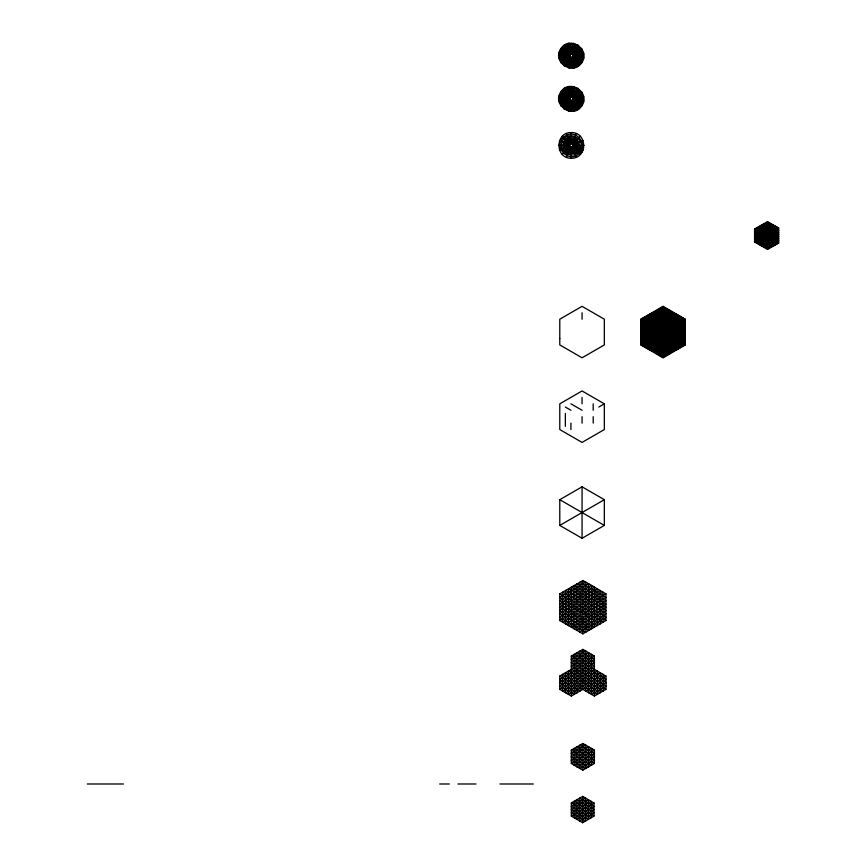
<?xml version="1.0" encoding="UTF-8"?>
<svg xmlns="http://www.w3.org/2000/svg" width="866" height="866" viewBox="0 0 866 866"><rect width="100%" height="100%" fill="white"/><g stroke="black" fill="none" stroke-linecap="round" stroke-linejoin="round"><path stroke-width="1.3" d="M594.401 656.049L559.772 676.043L559.772 689.368L571.311 696.037L571.311 656.049L582.861 649.381L594.401 656.049L594.401 696.037L605.94 689.368L606.092 682.7L605.94 676.043L571.311 656.049M640.786 319.208L640.786 344.928L663.064 357.788L685.342 344.928L685.342 319.208L663.064 306.337L640.786 319.208L685.342 344.928M663.064 357.788L663.064 306.337M571.311 816.118L571.311 802.955L582.699 796.374L594 802.977L594 816.075L582.699 822.7L571.311 816.118L594 802.977M582.699 796.374L582.699 822.7M571.311 158.261C554.879 158.662 554.879 132.141 571.311 132.552C587.733 132.141 587.733 158.662 571.311 158.261L571.311 147.231L573.054 146.127C570.781 137.51 566.461 151.745 573.671 145.878L574.353 148.454C579.776 142.609 567.295 137.434 566.992 145.401C567.663 151.842 574.927 149.201 578.315 146.798L579.17 148.66L575.673 149.775C581.389 144.33 572.383 135.312 566.938 141.039C561.222 146.473 570.229 155.49 575.673 149.775L574.732 146.083L572.794 146.895C574.862 137.575 563.474 148.952 572.794 146.895L573.13 145.769L573.389 147.491C577.092 143.485 568.561 139.956 568.356 145.401C568.865 149.905 573.855 147.859 576.291 146.397L577.33 151.431L580.783 147.285L581.746 149.731C572.339 157.233 557.011 152.817 565.282 139.383C575.977 131.275 581.844 144.254 579.3 153.39C569.341 163.858 552.854 147.372 563.311 137.413C574.039 127.93 586.336 140.714 581.79 152.405L579.3 153.39L583.673 147.859L581.79 152.405M571.311 750.118L571.311 763.455L577.016 766.908L582.861 770.112L594.401 763.455L594.401 750.118L582.861 743.461L571.311 750.118L594.401 763.455M605.94 620.521L605.94 593.86L588.707 583.738L582.861 580.534L559.772 593.86L559.772 620.521L582.861 633.847L605.94 620.521L559.772 593.86M566.386 157.276L570.607 147.09M572.004 143.724L576.226 133.526M572.848 146.441L573.13 145.769M573.314 146.744L573.671 145.878M574.212 147.35L574.732 146.083M575.533 148.227L576.291 146.397M577.254 149.374L578.315 146.798M579.343 150.771L580.783 147.285M562.218 154.494L570.012 146.69M572.599 144.113L580.393 136.308M570.943 53.844C576.28 49.827 582.84 57.156 581.79 62.666C573.173 76.284 551.545 61.832 560.822 48.658C569.438 35.041 591.067 49.503 581.79 62.666L579.3 63.662L573.768 68.035L566.981 66.108L564.307 66.152L560.865 59.992L558.938 58.13L560.865 51.343L560.822 48.658L563.311 47.673L568.843 43.3L571.311 44.361L578.315 45.184L581.746 51.343L583.673 53.205L581.746 59.992L578.315 66.152L575.63 66.108L568.843 68.035L566.981 66.108L560.822 62.666L559.999 55.662L558.938 53.205L563.311 47.673L564.307 45.184L566.981 45.227L573.768 43.3L579.3 47.673L581.79 48.658L581.746 51.343L583.673 58.13C579.939 61.638 574.255 62.287 571.311 66.963L568.053 63.532L560.865 59.992L563.441 52.404L563.311 47.673L571.311 47.154L575.63 45.227L577.33 49.643L582.612 55.662L577.33 61.692L575.63 66.108L568.053 63.532L563.311 63.662L562.792 55.662L560.865 51.343L565.282 49.643L571.311 44.361L577.33 49.643L581.746 51.343L579.17 58.92L579.3 63.662L574.569 63.532L566.981 66.108L565.282 61.692L559.999 55.662L565.282 49.643L566.981 45.227L571.311 47.154L579.3 47.673L579.819 55.662C575.511 61.735 564.037 56.983 565.282 49.643C572.632 48.399 577.384 59.873 571.311 64.181C565.238 59.873 569.99 48.399 577.33 49.643C578.575 56.983 567.1 61.735 562.792 55.662C567.1 49.589 578.575 54.342 577.33 61.692C569.99 62.937 565.238 51.462 571.311 47.154C577.384 51.462 572.632 62.937 565.282 61.692C563.398 53.14 577.644 50.304 579.17 58.92C572.87 62.882 564.091 54.103 568.053 47.792C575.305 49.459 575.305 61.876 568.053 63.532C564.091 57.232 572.87 48.442 579.17 52.404C577.514 59.667 565.097 59.667 563.441 52.404C569.741 48.442 578.531 57.232 574.569 63.532C567.306 61.876 567.306 49.459 574.569 47.792C578.531 54.103 569.741 62.882 563.441 58.92C563.95 54.948 572.718 50.196 569.622 56.366C570.856 59.278 574.905 55.868 572.339 54.125M570.943 97.057C576.28 93.041 582.84 100.369 581.79 105.89C573.173 119.497 551.545 105.046 560.822 91.883C569.438 78.265 591.067 92.716 581.79 105.89L575.63 109.322L573.768 111.249L566.981 109.322L564.307 109.365L560.865 103.206L558.938 101.344L560.865 94.556L560.822 91.883L566.981 88.44L568.843 86.513L571.311 87.585L578.315 88.397L579.3 90.887L583.673 96.418L581.746 103.206L578.315 109.365L571.311 110.188L568.843 111.249L563.311 106.875L560.822 105.89L559.999 98.886L558.938 96.418L563.311 90.887L564.307 88.397L571.311 87.585L573.768 86.513L579.3 90.887L581.79 91.883L582.612 98.886L583.673 101.344C579.939 104.862 574.255 105.5 571.311 110.188L568.053 106.745L560.865 103.206L563.441 95.628L563.311 90.887L571.311 90.367L575.63 88.44L579.17 95.628L582.612 98.886L579.17 102.145L575.63 109.322L568.053 106.745L563.311 106.875L562.792 98.886L560.865 94.556L568.053 91.017L571.311 87.585L577.33 92.857L581.746 94.556L579.17 102.145L579.3 106.875L574.569 106.745L566.981 109.322L563.441 102.145L559.999 98.886L565.282 92.857L566.981 88.44L574.569 91.017L579.3 90.887L579.819 98.886C575.511 104.959 564.037 100.207 565.282 92.857C572.632 91.612 577.384 103.086 571.311 107.395C565.238 103.086 569.99 91.612 577.33 92.857C578.575 100.207 567.1 104.959 562.792 98.886C567.1 92.814 578.575 97.566 577.33 104.905C569.99 106.15 565.238 94.675 571.311 90.367C577.384 94.675 572.632 106.15 565.282 104.905C563.398 96.353 577.644 93.528 579.17 102.145C572.87 106.107 564.091 97.317 568.053 91.017C575.305 92.673 575.305 105.089 568.053 106.745C564.091 100.445 572.87 91.666 579.17 95.628C577.514 102.881 565.097 102.881 563.441 95.628C569.741 91.666 578.531 100.445 574.569 106.745C567.306 105.089 567.306 92.673 574.569 91.017C578.531 97.317 569.741 106.107 563.441 102.145C562.683 96.927 574.656 94.372 572.599 100.175C569.633 102.773 567.999 95.985 572.004 97.198M570.607 97.198L569.482 98.886L570.272 100.424M605.94 676.043L571.311 696.037M754.567 229.089L767.557 221.588L778.696 228.018L778.696 243.032L767.557 249.462L754.567 241.96L754.567 229.089L778.696 243.032M754.567 241.96L778.696 228.018M640.786 344.928L685.342 319.208M598.774 407.042L604.338 403.827L582.06 390.967L559.782 403.827L559.782 429.558L582.06 442.418L604.338 429.558L604.338 403.827M559.782 499.682L582.06 486.822L604.338 499.682L604.338 525.413L582.06 538.273L559.782 525.413L559.782 499.682L604.338 525.413M559.782 525.413L604.338 499.682M559.772 620.521L605.94 593.86M559.772 689.368L594.401 669.375M571.311 763.455L594.401 750.118M571.668 57.492C576.626 54.655 567.436 51.852 570.012 56.95M559.425 150.327L569.622 146.105L569.482 145.401L558.451 145.401M572.989 144.709L583.186 140.487M573.13 145.401A1.829 1.829 0 0 0 570.391 143.821A1.829 1.829 0 0 0 570.391 146.982A1.829 1.829 0 0 0 573.13 145.401L584.16 145.401M87.304 783.99L123.405 783.99M439.668 783.99L449.357 783.99M457.941 783.99L475.986 783.99M499.953 783.99L533.315 783.99M571.311 53.844L572.004 53.984M570.607 57.351L571.311 57.492M570.607 100.564L572.989 99.579L572.599 97.598M559.425 140.487L569.622 144.709M572.989 146.105L583.186 150.327M594.401 696.037L559.772 676.043M570.921 403.827L582.06 410.257M565.357 407.042L570.921 410.257M571.311 669.375L605.94 689.368M571.311 802.955L594 816.075M562.218 136.308L570.012 144.113L570.607 143.724L566.386 133.526M572.599 146.69L580.393 154.494M572.004 147.09L576.226 157.276M767.557 221.588L767.557 249.462M593.199 403.827L593.199 410.257M593.199 416.687L593.199 423.117M582.861 580.534L582.861 633.847M582.861 649.381L582.861 689.368M582.861 743.461L582.861 770.112M582.06 312.767L582.06 319.208M582.06 397.397L582.06 403.827M582.06 416.687L582.06 423.117M582.06 486.822L582.06 538.273M571.311 132.552L571.311 143.583M570.921 423.117L570.921 429.558M565.357 413.472L565.357 426.332M559.782 338.498L559.782 344.928L582.06 357.788L604.338 344.928L604.338 319.208L582.06 306.337L559.782 319.208L559.782 338.498M561.828 96.992C559.122 109.051 578.672 112.937 580.783 100.77C583.5 88.711 563.939 84.825 561.828 96.992M561.828 53.779C559.122 65.838 578.672 69.724 580.783 57.557C583.5 45.497 563.939 41.611 561.828 53.779M564.296 97.49C562.294 106.399 576.756 109.278 578.315 100.272C580.317 91.363 565.855 88.484 564.296 97.49M564.296 54.266C562.294 63.186 576.756 66.065 578.315 57.059C580.317 48.15 565.855 45.27 564.296 54.266M566.321 97.89C564.892 104.234 575.186 106.28 576.291 99.871C577.719 93.539 567.425 91.482 566.321 97.89M566.321 54.677C564.892 61.01 575.186 63.056 576.291 56.658C577.719 50.315 567.425 48.269 566.321 54.677M567.88 98.204C573.628 112.959 578.834 86.762 567.88 98.204M567.88 54.98C573.628 69.745 578.834 43.549 567.88 54.98M568.94 98.41C572.902 108.596 576.496 90.519 568.94 98.41M568.94 55.197C572.902 65.383 576.496 47.305 568.94 55.197M571.311 624.083L571.311 627.179L605.94 607.196L571.311 587.202L571.311 624.083L568.399 625.631L568.626 588.75L606.048 610.487L574.006 628.738L574.115 585.448L605.94 604.089L571.311 624.083L559.663 617.22L602.909 592.117L603.137 622.264L559.772 597.367L585.773 582.093L585.892 632.093L571.311 624.083M573.974 807.881L574.19 817.785L594 806.3L579.809 798.051L579.809 821.022L594 812.752L574.201 801.288L573.974 807.881L571.311 809.537L588.36 819.388L588.36 799.675L573.974 807.881L571.311 806.289L585.578 798.051L585.568 821.011L571.311 812.773L591.142 801.299L591.142 817.753L573.974 807.881M580.231 680.99L580.058 691.111L559.663 679.345L594.509 659.351L579.949 650.94L580.231 680.99L600.246 692.832L600.246 672.579L565.466 692.832L565.466 672.579L580.231 680.99L597.313 670.933L597.313 694.478L562.575 674.3L562.575 691.111L580.231 680.99M580.231 612.143L579.819 632.093L606.048 617.22L562.803 592.117L562.575 622.264L605.94 597.367L579.949 582.093L580.231 612.143L600.246 623.985L599.932 590.395L559.62 613.853L588.858 630.383L588.707 583.738L559.772 600.798L580.231 612.143M594.401 620.792L594.401 627.179L559.772 607.196L594.401 587.202L594.401 620.792L576.853 630.383L577.016 583.738L605.94 600.798L565.466 623.985L565.779 590.395L606.092 613.853L594.401 620.792M597.031 592.149L597.313 625.631L559.772 604.089L591.597 585.448L591.716 628.738L559.663 610.487L597.085 588.75L597.031 592.149M603.321 680.99L603.137 691.111L568.399 670.933L568.399 694.478L603.137 674.3L603.321 680.99L606.092 682.7L588.555 692.832L588.707 652.585L571.17 662.717L603.321 680.99L606.048 679.345L571.203 659.351L585.773 650.94L585.654 691.111L603.321 680.99M646.361 341.713L646.361 348.143L685.342 325.638L657.5 309.552L657.5 354.573L685.342 338.498L646.361 315.993L646.361 341.713M648.212 344.928L648.212 349.215L685.342 327.781L655.638 310.623L655.638 353.501L685.342 336.354L648.212 314.921L648.212 344.928M659.351 351.358L659.351 355.645L685.342 340.641L644.499 317.064L644.499 347.071L685.342 323.494L659.351 308.48L659.351 351.358M661.213 352.43L661.213 356.716L685.342 342.784L642.648 318.136L642.648 345.999L685.342 321.351L661.213 307.408L661.213 352.43M664.926 354.573L664.926 356.716L640.786 342.784L683.49 318.136L683.49 345.999L640.786 321.351L664.926 307.408L664.926 354.573M668.639 330.996L668.639 354.573L640.786 338.498L679.778 315.993L679.778 348.143L640.786 325.638L668.639 309.552L668.639 330.996M670.49 351.358L670.49 353.501L640.786 336.354L677.916 314.921L677.916 349.215L640.786 327.781L670.49 310.623L670.49 351.358M674.203 349.215L674.203 351.358L640.786 332.068L674.203 312.767L674.203 349.215L676.065 350.286L676.065 313.849L640.786 334.211L672.352 352.43L672.352 311.695L640.786 329.924L674.203 349.215M681.629 344.928L681.629 347.071L640.786 323.494L666.777 308.48L666.777 355.645L640.786 340.641L681.629 317.064L681.629 344.928M756.419 228.018L756.419 243.032L778.696 230.161L765.706 222.659L765.706 248.39L778.696 240.889L756.419 228.018M758.28 235.53L758.28 244.104L778.696 232.304L763.844 223.731L763.844 247.319L778.696 238.745L758.28 226.946L758.28 235.53M760.132 240.889L760.132 245.175L778.696 234.459L761.993 224.803L761.993 246.247L778.696 236.602L760.132 225.874L760.132 240.889M769.419 233.376L769.419 248.39L754.567 239.817L776.845 226.946L776.845 244.104L754.567 231.233L769.419 222.659L769.419 233.376M771.27 240.889L771.27 247.319L754.567 237.674L774.983 225.874L774.983 245.175L754.567 233.376L771.27 223.731L771.27 240.889M574.353 684.454L574.234 694.478L559.663 686.067L594.509 666.073L574.115 654.306L574.353 684.454M576.853 659.243L577.157 692.832L559.62 682.7L594.552 662.717L577.016 652.585L576.853 659.243M576.853 753.323L577.016 766.908L594.552 756.787L577.016 746.665L576.853 753.323L571.17 756.787L588.707 766.908L588.707 746.665L576.853 753.323M579.841 751.569L579.949 768.564L594.509 760.153L574.115 748.376L574.115 765.198L594.509 753.42L579.949 745.009L579.841 751.569M585.892 758.54L585.773 768.564L571.203 760.153L591.597 748.376L591.597 765.198L571.203 753.42L585.773 745.009L585.892 758.54M591.391 677.483L591.489 694.478L606.048 686.067L571.203 666.073L591.597 654.306L591.391 677.483M576.864 806.159L577.005 819.409L594 809.526L577.005 799.664L576.864 806.159M565.595 53.302C562.402 60.523 574.169 65.394 577.016 58.033C580.22 50.813 568.442 45.93 565.595 53.302M567.327 54.017C570.856 73.22 583.403 42.932 567.327 54.017M568.583 54.536C570.91 67.678 579.516 46.883 568.583 54.536M569.363 54.861C571.019 64.257 577.189 49.384 569.363 54.861M565.595 96.516C562.402 103.736 574.169 108.618 577.016 101.246C580.22 94.026 568.442 89.155 565.595 96.516M567.327 97.23C570.856 116.445 583.403 86.145 567.327 97.23M568.583 97.75C570.91 110.902 579.516 90.107 568.583 97.75M569.363 98.075C571.019 107.481 577.189 92.597 569.363 98.075M562.196 141.634C557.098 153.141 575.879 160.924 580.415 149.179C585.513 137.662 566.732 129.878 562.196 141.634M564.567 142.609C560.8 151.128 574.688 156.887 578.044 148.194C581.822 139.675 567.923 133.916 564.567 142.609M566.516 143.42C563.831 149.472 573.714 153.574 576.096 147.382C578.78 141.331 568.897 137.239 566.516 143.42M568.009 144.037C570.824 159.939 581.248 134.782 568.009 144.037M569.038 144.46C570.975 155.436 578.163 138.073 569.038 144.46M773.132 224.803L754.567 235.53L773.132 246.247L773.132 224.803M685.342 329.924L650.074 350.286L650.074 313.849L685.342 334.211L653.787 352.43L653.787 311.695L685.342 329.924M685.342 332.068L651.925 351.358L651.925 312.767L685.342 332.068"/></g></svg>
